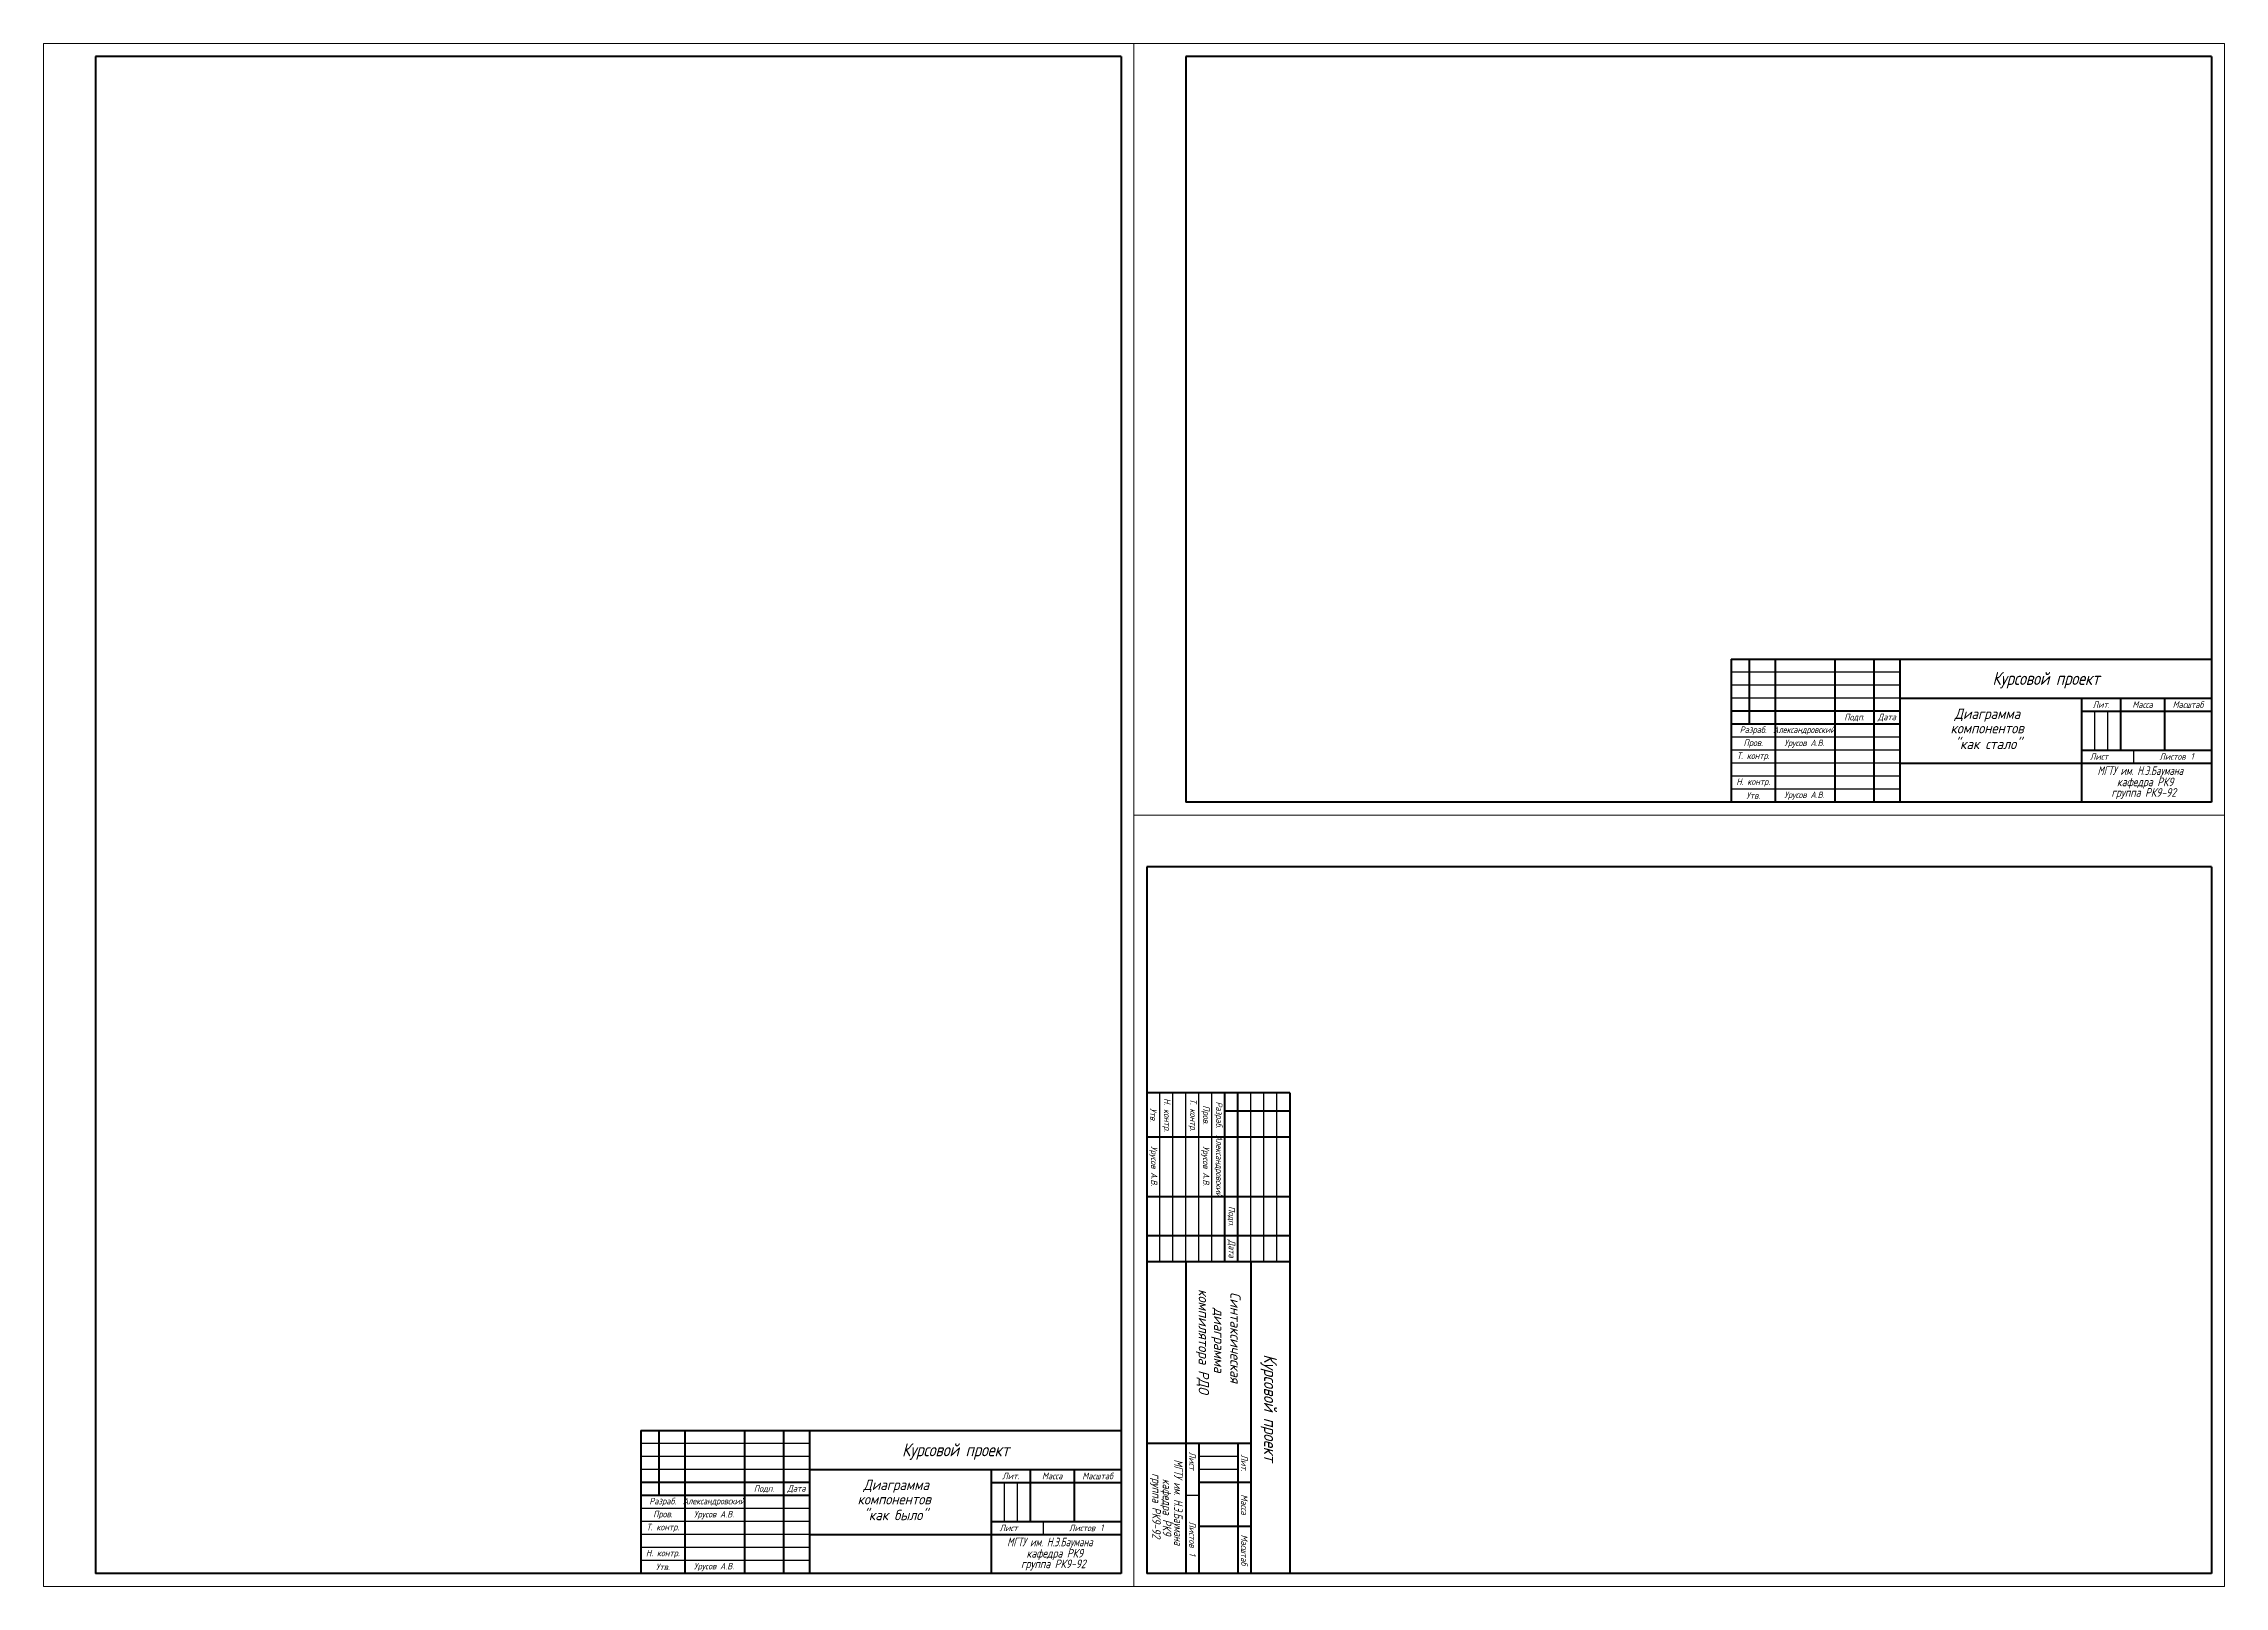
# Model space of a CAD drawing. Header units: millimetres. Extents: x 2024 to 4291, y -563 to 782.
# Drawn here: x 3451 to 4291, y 188 to 782 of the extents above; entities that cross this region are included whole.
import ezdxf
from ezdxf.enums import TextEntityAlignment as Align

# ---------------------------------------------------------------- set-up
doc = ezdxf.new("R2010")
doc.units = ezdxf.units.MM
doc.layers.get('0').update_dxf_attribs({"lineweight": 30})
doc.layers.add('format', color=7, linetype='Continuous', lineweight=80)
doc.styles.add('стиль1', font='geniso.shx', dxfattribs={"oblique": 15})

msp = doc.modelspace()

# ---------------------------------------------------------------- linework, layer by layer
for p, q in [((4165.54, 540.02), (4100.54, 540.02)), ((4165.54, 535.02), (4100.54, 535.02)), ((4165.54, 530.02), (4100.54, 530.02)), ((4240.54, 525.02), (4240.54, 510.02)), ((4245.54, 525.02), (4245.54, 510.02)), ((4165.54, 515.02), (4100.54, 515.02)), ((4165.54, 510.02), (4100.54, 510.02)), ((4165.54, 505.02), (4100.54, 505.02)), ((4255.54, 510.02), (4255.54, 505.02)), ((4165.54, 500.02), (4100.54, 500.02)), ((4165.54, 495.02), (4100.54, 495.02)), ((3880.54, 313.02), (3880.54, 378.02)), ((3885.54, 313.02), (3885.54, 378.02)), ((3890.54, 313.02), (3890.54, 378.02)), ((3895.54, 313.02), (3895.54, 378.02)), ((3900.54, 313.02), (3900.54, 378.02)), ((3915.54, 313.02), (3915.54, 378.02)), ((3920.54, 313.02), (3920.54, 378.02)), ((3925.54, 313.02), (3925.54, 378.02)), ((3745.54, 243.02), (3680.54, 243.02)), ((3745.54, 238.02), (3680.54, 238.02)), ((3910.54, 238.02), (3895.54, 238.02)), ((3745.54, 233.02), (3680.54, 233.02)), ((3820.54, 228.02), (3820.54, 213.02)), ((3825.54, 228.02), (3825.54, 213.02)), ((3910.54, 233.02), (3895.54, 233.02)), ((3895.54, 223.02), (3890.54, 223.02)), ((3745.54, 218.02), (3680.54, 218.02)), ((3745.54, 213.02), (3680.54, 213.02)), ((3835.54, 213.02), (3835.54, 208.02)), ((3745.54, 208.02), (3680.54, 208.02)), ((3745.54, 203.02), (3680.54, 203.02)), ((3745.54, 198.02), (3680.54, 198.02))]:
    msp.add_line(p, q)
at = {"lineweight": 0}
msp.add_line((3870.54, 485.02), (4290.54, 485.02), dxfattribs=at)
for points in [[(3450.54, 782.02), (3450.54, 188.02), (3870.54, 188.02), (3870.54, 782.02)], [(3870.54, 782.02), (3870.54, 188.02), (4290.54, 188.02), (4290.54, 782.02)]]:
    msp.add_lwpolyline(points, close=True, dxfattribs=at)
at = {"layer": 'format'}
for p, q in [((3470.54, 777.02), (3470.54, 193.02)), ((3865.54, 777.02), (3470.54, 777.02)), ((3865.54, 777.02), (3865.54, 193.02)), ((3890.54, 777.02), (3890.54, 490.02)), ((4285.54, 777.02), (3890.54, 777.02)), ((4285.54, 777.02), (4285.54, 490.02)), ((4100.54, 545.02), (4100.54, 490.02)), ((4100.54, 545.02), (4285.54, 545.02)), ((4107.54, 545.02), (4107.54, 520.02)), ((4117.54, 545.02), (4117.54, 490.02)), ((4140.54, 545.02), (4140.54, 490.02)), ((4155.54, 545.02), (4155.54, 490.02)), ((4165.54, 545.02), (4165.54, 490.02)), ((4285.54, 545.02), (4285.54, 490.02)), ((4165.54, 530.02), (4285.54, 530.02)), ((4235.54, 530.02), (4235.54, 490.02)), ((4250.54, 530.02), (4250.54, 510.02)), ((4267.54, 530.02), (4267.54, 510.02)), ((4165.54, 525.02), (4100.54, 525.02)), ((4235.54, 525.02), (4285.54, 525.02)), ((4165.54, 520.02), (4100.54, 520.02)), ((4165.54, 505.02), (4285.54, 505.02)), ((4235.54, 510.02), (4285.54, 510.02)), ((4285.54, 490.02), (3890.54, 490.02)), ((4285.54, 465.02), (3875.54, 465.02)), ((3875.54, 465.02), (3875.54, 193.02)), ((4285.54, 465.02), (4285.54, 193.02)), ((3930.54, 378.02), (3875.54, 378.02)), ((3905.54, 313.02), (3905.54, 378.02)), ((3910.54, 313.02), (3910.54, 378.02)), ((3930.54, 378.02), (3930.54, 193.02)), ((3930.54, 371.02), (3905.54, 371.02)), ((3930.54, 361.02), (3875.54, 361.02)), ((3930.54, 338.02), (3875.54, 338.02)), ((3930.54, 323.02), (3875.54, 323.02)), ((3930.54, 313.02), (3875.54, 313.02)), ((3890.54, 313.02), (3890.54, 193.02)), ((3915.54, 313.02), (3915.54, 193.02)), ((3680.54, 248.02), (3680.54, 193.02)), ((3680.54, 248.02), (3865.54, 248.02)), ((3687.54, 248.02), (3687.54, 223.02)), ((3697.54, 248.02), (3697.54, 193.02)), ((3720.54, 248.02), (3720.54, 193.02)), ((3735.54, 248.02), (3735.54, 193.02)), ((3745.54, 248.02), (3745.54, 193.02)), ((3865.54, 248.02), (3865.54, 193.02)), ((3915.54, 243.02), (3875.54, 243.02)), ((3895.54, 243.02), (3895.54, 193.02)), ((3910.54, 243.02), (3910.54, 193.02)), ((3745.54, 228.02), (3680.54, 228.02)), ((3745.54, 233.02), (3865.54, 233.02)), ((3815.54, 233.02), (3815.54, 193.02)), ((3815.54, 228.02), (3865.54, 228.02)), ((3830.54, 233.02), (3830.54, 213.02)), ((3847.54, 233.02), (3847.54, 213.02)), ((3915.54, 228.02), (3895.54, 228.02)), ((3745.54, 223.02), (3680.54, 223.02)), ((3815.54, 213.02), (3865.54, 213.02)), ((3915.54, 211.02), (3895.54, 211.02)), ((3745.54, 208.02), (3865.54, 208.02)), ((3865.54, 193.02), (3470.54, 193.02)), ((3930.54, 193.02), (3875.54, 193.02)), ((4285.54, 193.02), (3890.54, 193.02))]:
    msp.add_line(p, q, dxfattribs=at)

# ---------------------------------------------------------------- texts
at = {"lineweight": 25, "style": 'стиль1', "oblique": 15}
for s, height, width, p in [('Курсовой проект', 5, 0.9, (4201.21, 535.1)), ('МГТУ им. Н.Э.Баумана', 3.3333, 0.8, (4241.67, 500.44)), ('кафедра РК9', 3.3333, 0.9, (4249.14, 496.1)), ('группа РК9-92', 3.3333, 0.9, (4247.02, 492.03)), ('Курсовой проект', 5, 0.9, (3781.21, 238.1)), ('МГТУ им. Н.Э.Баумана', 3.3333, 0.8, (3821.67, 203.44)), ('кафедра РК9', 3.3333, 0.9, (3829.14, 199.1)), ('группа РК9-92', 3.3333, 0.9, (3827.02, 195.03))]:
    msp.add_text(s, height=height, dxfattribs=dict(at, width=width)).set_placement(p)
for s, p in [('Диаграмма ', (4186.62, 522.02)), ('компонентов', (4185.04, 516.45)), ('"как стало"', (4186.65, 510.38)), ('Диаграмма ', (3766.32, 225.14)), ('компонентов', (3764.06, 219.57)), ('"как было"', (3766.35, 213.5))]:
    msp.add_text(s, height=4, dxfattribs=at).set_placement(p)
for s, p in [('компилятора РДО', (3895.46, 302.44)), ('диаграмма', (3901.36, 295.25)), ('Синтаксическая', (3907.65, 301.31))]:
    msp.add_text(s, height=4, rotation=270, dxfattribs=at).set_placement(p)
for s, height, width, p in [('Курсовой проект', 5, 0.9, (3920.62, 277.36)), ('МГТУ им. Н.Э.Баумана', 3.3333, 0.8, (3885.96, 236.89)), ('группа РК9-92', 3.3333, 0.9, (3877.55, 231.55)), ('кафедра РК9', 3.3333, 0.9, (3881.62, 229.43))]:
    msp.add_text(s, height=height, rotation=270, dxfattribs=dict(at, width=width)).set_placement(p)
at = {"layer": 'format', "lineweight": -3, "style": 'стиль1', "oblique": 15}
for s, p in [('Подп.', (4148.04, 522.52)), ('Дата', (4160.54, 522.52)), ('Лит.', (4243.04, 527.52)), ('Масса', (4259.04, 527.52)), ('Масштаб', (4276.54, 527.52)), ('Разраб.', (4109.04, 517.52)), ('Пров.', (4109.04, 512.52)), ('Урусов А.В.', (4128.74, 512.46)), ('Т. контр.', (4109.04, 507.52)), ('Лист', (4242.25, 507.52)), ('Листов', (4270.54, 507.52)), ('1', (4278.15, 507.63)), ('Н. контр.', (4109.04, 497.52)), ('Утв.', (4109.04, 492.52)), ('Урусов А.В.', (4128.74, 492.46)), ('Подп.', (3728.04, 225.52)), ('Дата', (3740.54, 225.52)), ('Лит.', (3823.04, 230.52)), ('Масса', (3839.04, 230.52)), ('Масштаб', (3856.54, 230.52)), ('Разраб.', (3689.04, 220.52)), ('Т. контр.', (3689.04, 210.52)), ('Пров.', (3689.04, 215.52)), ('Урусов А.В.', (3708.74, 215.46)), ('Лист', (3822.25, 210.52)), ('Листов', (3850.54, 210.52)), ('1', (3858.15, 210.63)), ('Н. контр.', (3689.04, 200.52)), ('Утв.', (3689.04, 195.52)), ('Урусов А.В.', (3708.74, 195.46))]:
    msp.add_text(s, height=2.5, dxfattribs=at).set_placement(p, align=Align.MIDDLE)
at = {"layer": 'format', "lineweight": -3, "style": 'стиль1', "oblique": 15, "width": 0.8}
for p in [(4128.74, 517.52), (3708.74, 220.52)]:
    msp.add_text('Александровский', height=2.5, dxfattribs=at).set_placement(p, align=Align.MIDDLE)
at = {"layer": 'format', "lineweight": -3, "style": 'стиль1', "oblique": 15}
for s, p in [('Утв.', (3878.04, 369.52)), ('Н. контр.', (3883.04, 369.52)), ('Т. контр.', (3893.04, 369.52)), ('Пров.', (3898.04, 369.52)), ('Разраб.', (3903.04, 369.52)), ('Урусов А.В.', (3877.98, 349.83)), ('Урусов А.В.', (3897.98, 349.83)), ('Подп.', (3908.04, 330.52)), ('Дата', (3908.04, 318.02)), ('Лист', (3893.04, 236.31)), ('Лит.', (3913.04, 235.52)), ('Масса', (3913.04, 219.52)), ('Листов', (3893.04, 208.02)), ('Масштаб', (3913.04, 202.02)), ('1', (3893.15, 200.42))]:
    msp.add_text(s, height=2.5, rotation=270, dxfattribs=at).set_placement(p, align=Align.MIDDLE)
at = {"layer": 'format', "lineweight": -3, "style": 'стиль1', "oblique": 15, "width": 0.8}
msp.add_text('Александровский', height=2.5, rotation=270, dxfattribs=at).set_placement((3903.04, 349.83), align=Align.MIDDLE)

doc.saveas('drawing.dxf')
